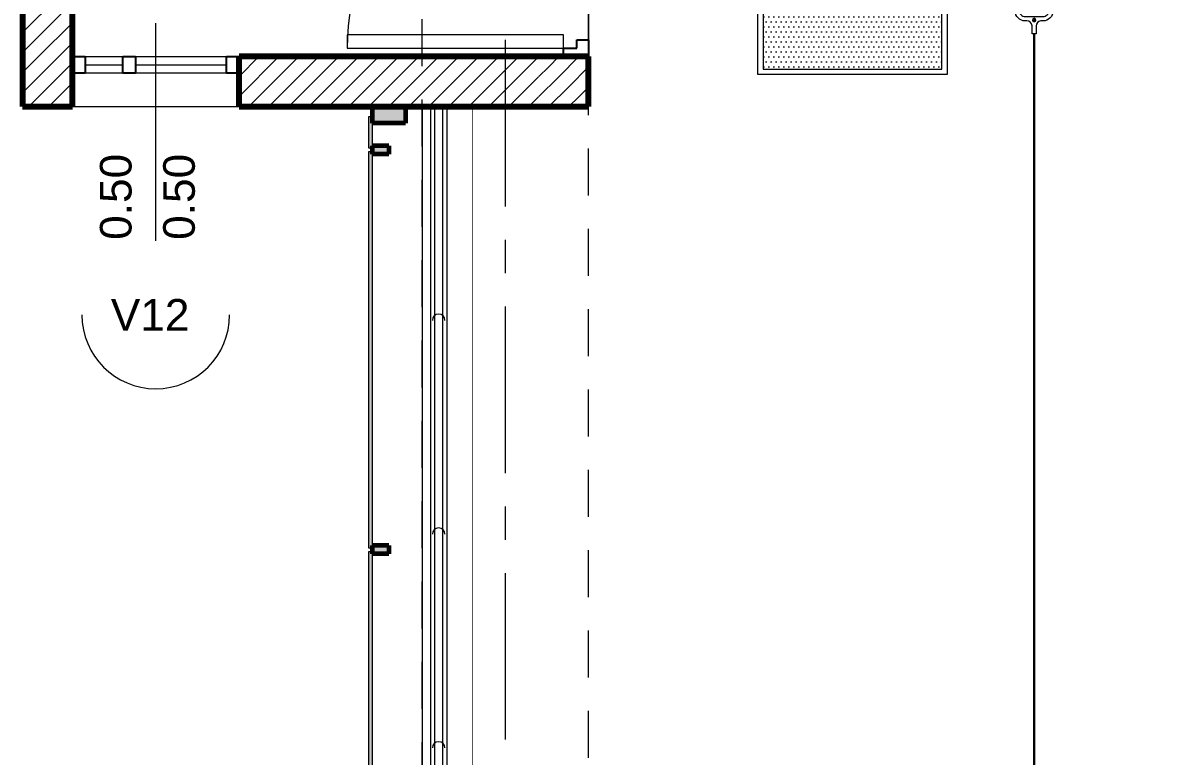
# Model space of a CAD drawing. Header units: inches. Extents: x -38 to 5698, y -33 to 92.
# Drawn here: x 285.37 to 288.77, y 35.75 to 37.952 of the extents above; entities that cross this region are included whole.
import ezdxf
from ezdxf.lldxf.tags import DXFTag

# ---------------------------------------------------------------- set-up
doc = ezdxf.new("R2010")
doc.units = ezdxf.units.IN
doc.header["$MEASUREMENT"] = 0
doc.set_wipeout_variables(frame=1)
for name, pattern in [('CONTINUA', [0]), ('DASHED', [0.75, 0.5, -0.25]), ('Hidden Line', [0.195611, 0.141111, -0.0545]), ('Punto & Raya', [0.65, 0.5, -0.075, 0, -0.075]), ('Wipeout_Contour', [1, 0, -1])]:
    doc.linetypes.add(name, pattern=pattern)
for name, color, linetype in [('02 _ ARQ _ ALB _ Ejes Generales', 7, 'Continuous'), ('02 _ ARQ _ ZON _ Espacio.3D', 7, 'Continuous'), ('08 _ STR _ EXT _ 09 Vigas', 7, 'Continuous'), ('Acabado - Muros', 7, 'Continuous'), ('Estructura - 04 MURO', 7, 'Continuous'), ('Interior - Escaleras & Barandillas', 7, 'Continuous')]:
    doc.layers.add(name, color=color, linetype=linetype)
for name, color, linetype, lineweight in [('ALUMBRADO_CONDUIT', 30, 'CONDUIT1', 30), ('Bancas', 1, 'Continuous', 13), ('Luminarias', 5, 'Continuous', 20), ('Simb_Alumbrado', 140, 'CONTINUA', 30)]:
    doc.layers.add(name, color=color, linetype=linetype, lineweight=lineweight)
doc.styles.add('Estilo_Generado_4', font='swisse.ttf')
doc.styles.add('{18b73a54-fa43-428c-adcb-c1c7bbdf2c84}', font='Simplex.shx')
tags = doc.linetypes.add('CONDUIT1', pattern='A,1,-0.19772,["con",{18b73a54-fa43-428c-adcb-c1c7bbdf2c84},S=0.2,R=0,X=0,Y=-0.065594],-0.593642', length=1.791362).pattern_tags.tags
tags[6] = DXFTag(74, 10)
pattern_1 = [(45, (277.50004, 6e-09), (-0.03005204, 0.03005204), [])]

# ---------------------------------------------------------------- blocks, each defined once
blk = doc.blocks.new('*U270')
at = {"layer": 'Luminarias', "linetype": 'DASHED', "lineweight": 0, "ltscale": 0.05}
blk.add_lwpolyline([(0, -0.0045), (0, 0.0045)], dxfattribs=at)
blk = doc.blocks.new('*U271')
at = {"color": 0, "linetype": 'ByBlock', "lineweight": -2, "transparency": 16777216}
blk.add_blockref('*U270', (0, 0.05), dxfattribs=at)
for p, rotation in [((-0.05, 0), 90), ((0.05, 0), 269.9999999999999), ((0, -0.05), 180)]:
    blk.add_blockref('*U270', p, dxfattribs=dict(at, rotation=rotation))
blk = doc.blocks.new('PANEL LED 50W')
at = {"layer": 'Luminarias'}
h = blk.add_hatch(dxfattribs=at)
h.set_pattern_fill('DOTS', color=4, scale=0.009097)
h.set_pattern_definition([(0, (0, -2e-14), (0.0072206, 0.01444116), [0, -0.01444116])])
h.paths.add_polyline_path([(-0.2574, -0.2574), (0.2574, -0.2574), (0.2574, 0.2574), (-0.2574, 0.2574)])
h.paths.add_polyline_path([(-0.1296, 0.0974), (0.1849, 0.0974), (0.1849, 0.2469), (-0.1296, 0.2469)], flags=24)
at = {"layer": 'Luminarias', "color": 4, "lineweight": 0}
for points in [[(-0.2729, 0.2729), (0.2729, 0.2729), (0.2729, -0.2729), (-0.2729, -0.2729)], [(-0.2574, -0.2574), (0.2574, -0.2574), (0.2574, 0.2574), (-0.2574, 0.2574)]]:
    blk.add_lwpolyline(points, close=True, dxfattribs=at)
at = {"layer": 'Luminarias', "color": 4, "linetype": 'DASHED', "lineweight": 0, "ltscale": 0.01}
blk.add_circle((0, 0), 0.0455, dxfattribs=at)
at = {"color": 4}
blk.add_blockref('*U271', (0, 0), dxfattribs=at)
at = {"layer": 'Luminarias', "color": 4, "insert": (-0.1218, 0.2392), "char_height": 0.030929, "width": 0.382855, "attachment_point": 1}
blk.add_mtext('{\\Ftxt|c0;LED Panel 600-5 - NW      47 W}', dxfattribs=at)
blk = doc.blocks.new('lumin 47')
at = {"layer": 'ALUMBRADO_CONDUIT', "xscale": 1.041283452965173, "yscale": 1.041283452965173, "zscale": 1.041283452965173}
blk.add_blockref('PANEL LED 50W', (-76.251, 24.2433), dxfattribs=at)
blk = doc.blocks.new('oval t')
at = {"layer": 'Simb_Alumbrado', "lineweight": 13}
blk.add_lwpolyline([(0.0141, 0.0102, -0.414214), (0.0041, 0.0202), (0.0041, 0.0416), (-0.0056, 0.0416), (-0.0056, 0.0202, -0.414214), (-0.0156, 0.0102), (-0.0659, 0.0102, 0.414214), (-0.0899, -0.0138), (-0.0899, -0.0183, -0.414214), (-0.1019, -0.0303), (-0.1213, -0.0303), (-0.1213, -0.04), (-0.1016, -0.04, -0.451917), (-0.0897, -0.0535, 0.451917), (-0.0659, -0.0805), (0.0659, -0.0805, 0.414214), (0.0899, -0.0566), (0.0899, -0.0512, -0.398753), (0.1019, -0.0401), (0.1213, -0.0401), (0.1213, -0.0304), (0.1019, -0.0304, -0.368669), (0.0899, -0.0176), (0.0899, -0.0138, 0.414214), (0.0659, 0.0102), (0.0141, 0.0102)], format="xyb", dxfattribs=at)
blk.add_lwpolyline([(-0.0659, 0), (0.0659, 0, -0.414214), (0.0797, -0.0138), (0.0797, -0.0566, -0.414214), (0.0659, -0.0703), (-0.0659, -0.0703, -0.414214), (-0.0797, -0.0566), (-0.0797, -0.0138, -0.414214)], format="xyb", close=True, dxfattribs=at)
for points in [[(-0.0911, -0.0352), (-0.0828, -0.0352)], [(-0.0869, -0.031), (-0.0869, -0.0394)], [(0.0837, -0.0352), (0.0921, -0.0352)], [(0.0879, -0.031), (0.0879, -0.0394)]]:
    blk.add_lwpolyline(points, dxfattribs=at)
for centre in [(-0.0869, -0.0352), (0.0879, -0.0352)]:
    blk.add_circle(centre, 0.00419, dxfattribs=at)

msp = doc.modelspace()

# ---------------------------------------------------------------- hatches: boundary and pattern name
at = {"layer": 'Acabado - Muros', "linetype": 'Continuous', "lineweight": 0}
for points in [[(286.52, 37.65), (286.52, 37.7), (286.42, 37.7), (286.42, 37.65)], [(286.47, 37.5825), (286.42, 37.5825), (286.42, 37.5575), (286.47, 37.5575)], [(286.47, 36.3825), (286.42, 36.3825), (286.42, 36.3575), (286.47, 36.3575)]]:
    msp.add_hatch(color=254, dxfattribs=at).paths.add_polyline_path(points)
at = {"layer": 'Acabado - Muros', "linetype": 'Continuous', "lineweight": 9}
for points in [[(286.41, 37.67), (286.41, 37.575), (286.42, 37.575), (286.42, 37.67)], [(286.41, 37.565), (286.41, 36.375), (286.42, 36.375), (286.42, 37.565)], [(286.41, 36.365), (286.41, 35.175), (286.42, 35.175), (286.42, 36.365)]]:
    msp.add_hatch(color=250, dxfattribs=at).paths.add_polyline_path(points)

# ---------------------------------------------------------------- linework, layer by layer
at = {"layer": '02 _ ARQ _ ZON _ Espacio.3D', "color": 9, "linetype": 'Continuous', "lineweight": 5, "flags": 128}
msp.add_lwpolyline([(287.07, 37.85), (287.07, 38.55), (286.92, 38.55), (286.92, 39), (286.57, 39), (286.57, 40.95), (285.5201, 40.95), (285.5201, 37.85)], close=True, dxfattribs=at)
at = {"layer": '02 _ ARQ _ ZON _ Espacio.3D', "color": 254, "linetype": 'Continuous', "lineweight": 0, "flags": 128}
msp.add_lwpolyline([(304.67, 29.75), (304.67, 39.7505), (301.07, 39.7505), (301.07, 39), (300.57, 39), (300.57, 39.4), (294.07, 39.4), (294.0699, 39), (293.5699, 39), (293.5698, 39.7505), (288.77, 39.7505), (288.7701, 39.4), (287.07, 39.4), (287.07, 37.7), (286.72, 37.7), (286.72, 33.75)], dxfattribs=at)
at = {"layer": 'Acabado - Muros', "color": 7, "linetype": 'Continuous', "lineweight": 60}
for p, q in [((286.52, 37.7), (286.42, 37.7)), ((286.42, 37.7), (286.42, 37.65)), ((286.52, 37.7), (286.52, 37.65)), ((286.52, 37.65), (286.42, 37.65)), ((286.42, 37.5825), (286.42, 37.5575)), ((286.47, 37.5825), (286.42, 37.5825)), ((286.47, 37.5825), (286.47, 37.5575)), ((286.47, 37.5575), (286.42, 37.5575)), ((286.42, 36.3825), (286.42, 36.3575)), ((286.47, 36.3825), (286.42, 36.3825)), ((286.47, 36.3825), (286.47, 36.3575)), ((286.47, 36.3575), (286.42, 36.3575))]:
    msp.add_line(p, q, dxfattribs=at)
at = {"layer": 'Acabado - Muros', "color": 7, "linetype": 'Continuous', "lineweight": 13, "flags": 128}
for points in [[(286.41, 37.67), (286.42, 37.67), (286.42, 37.575), (286.41, 37.575)], [(286.41, 37.565), (286.42, 37.565), (286.42, 36.375), (286.41, 36.375)], [(286.41, 36.365), (286.42, 36.365), (286.42, 35.175), (286.41, 35.175)]]:
    msp.add_lwpolyline(points, close=True, dxfattribs=at)
at = {"layer": 'ALUMBRADO_CONDUIT', "color": 30, "lineweight": 30, "ltscale": 0.4, "true_color": 0xf26722}
msp.add_line((288.4088, 37.9179), (288.4088, 34.9147), dxfattribs=at)
at = {"layer": 'Estructura - 04 MURO', "color": 165, "linetype": 'Continuous', "lineweight": 15}
for p, q in [((285.7701, 37.2969), (285.7701, 37.95)), ((286.995, 37.915), (286.345, 37.915)), ((286.345, 37.915), (286.345, 37.875)), ((286.995, 37.875), (286.995, 37.915)), ((286.345, 37.875), (286.995, 37.875)), ((285.5576, 37.825), (285.6713, 37.825)), ((285.7088, 37.825), (285.9826, 37.825)), ((285.6713, 37.8), (285.5576, 37.8)), ((285.9826, 37.8), (285.7088, 37.8))]:
    msp.add_line(p, q, dxfattribs=at)
at = {"layer": 'Estructura - 04 MURO', "color": 165, "linetype": 'Continuous', "lineweight": 25}
for p, q in [((287.035, 37.875), (287.035, 37.9)), ((287.035, 37.9), (287.07, 37.9)), ((285.5576, 37.85), (285.5576, 37.8)), ((285.6713, 37.8), (285.6713, 37.85)), ((285.6713, 37.85), (285.7088, 37.85)), ((285.7088, 37.85), (285.7088, 37.8)), ((285.9826, 37.8), (285.9826, 37.85)), ((286.995, 37.875), (287.035, 37.875)), ((285.7088, 37.8), (285.6713, 37.8))]:
    msp.add_line(p, q, dxfattribs=at)
at = {"layer": 'Estructura - 04 MURO', "color": 7, "linetype": 'Continuous', "lineweight": 13, "flags": 128}
msp.add_lwpolyline([(286.72, 33.75), (286.72, 37.7)], dxfattribs=at)
at = {"layer": 'Estructura - 04 MURO', "color": 251, "linetype": 'Continuous', "lineweight": 13, "flags": 128}
msp.add_lwpolyline([(285.5481, 37.075, 1), (285.992, 37.075, 1)], format="xyb", dxfattribs=at)
at = {"layer": 'Estructura - 04 MURO', "color": 175, "linetype": 'Continuous', "lineweight": 15}
msp.add_arc((286.995, 37.875), 0.65, 90, 180, dxfattribs=at)

# ---------------------------------------------------------------- block references
msp.add_blockref('lumin 47', (364.1141, 13.8372))
at = {"layer": 'Bancas', "color": 252, "true_color": 0x939598, "xscale": -1.253906979044094, "yscale": 1.253906979044094, "zscale": 1.253906979044094, "rotation": 90}
msp.add_blockref('oval t', (288.3647, 38.07), dxfattribs=at)

# ---------------------------------------------------------------- texts
at = {"layer": 'Estructura - 04 MURO', "color": 251, "lineweight": 25, "char_height": 0.095, "attachment_point": 7, "style": 'Estilo_Generado_4'}
for s, insert, rotation in [('\\A1;{\\pql;\\pt0;\\fSwis721 Ex BT|b0|i0|c0|p34;0.50\\fSwis721 Ex BT|b0|i0|c0|p34;\\A1{\\H.66x;\\S^  ;}\\fSwis721 Ex BT|b0|i0|c0|p34;\\fSwis721 Ex BT|b0|i0|c0|p34;}', (285.725, 37.3), 90), ('\\A1;{\\pql;\\pt0;\\fSwis721 Ex BT|b0|i0|c0|p34;0.50\\fSwis721 Ex BT|b0|i0|c0|p34;\\A1{\\H.66x;\\S^  ;}\\fSwis721 Ex BT|b0|i0|c0|p34;\\fSwis721 Ex BT|b0|i0|c0|p34;}', (285.915, 37.3), 90), ('\\A1;{\\pql;\\pt0;\\fSwis721 Ex BT|b0|i0|c0|p34;V12\\fSwis721 Ex BT|b0|i0|c0|p34;\\fSwis721 Ex BT|b0|i0|c0|p34;\\fSwis721 Ex BT|b0|i0|c0|p34;}', (285.635, 37.0275), 360)]:
    msp.add_mtext(s, dxfattribs=dict(at, insert=insert, rotation=rotation))

# ---------------------------------------------------------------- next in the draw order: wipeouts: each hides what was drawn before it
at = {"color": 254, "linetype": 'Wipeout_Contour', "lineweight": 0, "ltscale": 7260.816877}
msp.add_wipeout([(285.5201, 37.85), (285.3701, 37.7), (285.5201, 37.7)], dxfattribs=at).dxf.layer = 'Estructura - 04 MURO'
at = {"color": 254, "linetype": 'Wipeout_Contour', "lineweight": 0, "ltscale": 7266.316104}
msp.add_wipeout([(286.92, 37.85), (286.92, 37.7), (287.07, 37.7)], dxfattribs=at).dxf.layer = 'Estructura - 04 MURO'
at = {"color": 254, "linetype": 'Wipeout_Contour', "lineweight": 0, "ltscale": 9686.349918}
msp.add_wipeout([(286.72, 33.9), (286.72, 37.7), (286.57, 37.7), (286.57, 33.9)], dxfattribs=at).dxf.layer = 'Estructura - 04 MURO'

# ---------------------------------------------------------------- next in the draw order: hatches: boundary and pattern name
at = {"layer": 'Estructura - 04 MURO', "linetype": 'Continuous', "lineweight": 5}
h = msp.add_hatch(dxfattribs=at)
h.set_pattern_fill('LADRILLO_COMÚN_0002', color=252, style=0, pattern_type=2)
h.set_pattern_definition(pattern_1)
h.paths.add_polyline_path([(285.5201, 37.85), (285.3701, 37.7), (285.5201, 37.7)])
h = msp.add_hatch(dxfattribs=at)
h.set_pattern_fill('LADRILLO_COMÚN_0002', color=252, style=0, pattern_type=2)
h.set_pattern_definition(pattern_1)
h.paths.add_polyline_path([(286.92, 37.85), (286.92, 37.7), (287.07, 37.7)])

# ---------------------------------------------------------------- next in the draw order: linework, layer by layer
at = {"layer": 'Estructura - 04 MURO', "color": 7, "linetype": 'Continuous', "lineweight": 13, "flags": 128}
for points in [[(286.57, 37.7), (286.72, 37.7)], [(286.57, 37.7), (286.57, 33.9)]]:
    msp.add_lwpolyline(points, dxfattribs=at)
at = {"layer": 'Interior - Escaleras & Barandillas', "color": 161, "linetype": 'Continuous', "lineweight": 13}
for p, q in [((286.595, 37.7), (286.595, 33.85)), ((286.645, 37.7), (286.595, 37.7)), ((286.6075, 37.7), (286.6075, 33.8625)), ((286.6325, 33.8375), (286.6325, 37.7)), ((286.645, 33.825), (286.645, 37.7))]:
    msp.add_line(p, q, dxfattribs=at)
at = {"layer": 'Interior - Escaleras & Barandillas', "color": 161, "linetype": 'Continuous', "lineweight": 13, "flags": 128}
for points in [[(286.6388, 37.0583, 1), (286.6013, 37.0583, 1)], [(286.6388, 36.4166, 1), (286.6013, 36.4166, 1)], [(286.6388, 35.775, 1), (286.6013, 35.775, 1)]]:
    msp.add_lwpolyline(points, format="xyb", dxfattribs=at)

# ---------------------------------------------------------------- next in the draw order: wipeouts: each hides what was drawn before it
at = {"color": 254, "linetype": 'Wipeout_Contour', "lineweight": 0, "ltscale": 9681.773337}
msp.add_wipeout([(285.5201, 37.85), (285.5201, 40.95), (285.3701, 40.95), (285.3701, 37.85)], dxfattribs=at).dxf.layer = 'Estructura - 04 MURO'
at = {"color": 254, "linetype": 'Wipeout_Contour', "lineweight": 0, "ltscale": 7265.484143}
msp.add_wipeout([(286.92, 37.85), (287.07, 37.7), (287.07, 37.85)], dxfattribs=at).dxf.layer = 'Estructura - 04 MURO'

# ---------------------------------------------------------------- next in the draw order: hatches: boundary and pattern name
at = {"layer": 'Estructura - 04 MURO', "linetype": 'Continuous', "lineweight": 5}
h = msp.add_hatch(dxfattribs=at)
h.set_pattern_fill('LADRILLO_COMÚN_0002', color=252, style=0, pattern_type=2)
h.set_pattern_definition(pattern_1)
h.paths.add_polyline_path([(285.5201, 37.85), (285.5201, 40.95), (285.3701, 40.95), (285.3701, 37.85)])
h = msp.add_hatch(dxfattribs=at)
h.set_pattern_fill('LADRILLO_COMÚN_0002', color=252, style=0, pattern_type=2)
h.set_pattern_definition(pattern_1)
h.paths.add_polyline_path([(286.92, 37.85), (287.07, 37.7), (287.07, 37.85)])

# ---------------------------------------------------------------- next in the draw order: linework, layer by layer
at = {"layer": '08 _ STR _ EXT _ 09 Vigas', "color": 251, "linetype": 'Hidden Line', "lineweight": 13}
msp.add_line((287.07, 30.2), (287.07, 39.4), dxfattribs=at)
at = {"layer": 'Estructura - 04 MURO', "color": 165, "linetype": 'Continuous', "lineweight": 25}
for p, q in [((287.07, 37.9), (287.07, 37.85)), ((286.995, 37.85), (286.995, 37.875)), ((287.07, 37.85), (286.995, 37.85))]:
    msp.add_line(p, q, dxfattribs=at)
at = {"layer": 'Estructura - 04 MURO', "color": 7, "linetype": 'Continuous', "lineweight": 80}
msp.add_line((287.07, 37.85), (286.92, 37.85), dxfattribs=at)
at = {"layer": 'Estructura - 04 MURO', "color": 7, "linetype": 'Continuous', "lineweight": 80, "flags": 128}
msp.add_lwpolyline([(287.07, 37.7), (287.07, 37.85)], dxfattribs=at)

# ---------------------------------------------------------------- next in the draw order: wipeouts: each hides what was drawn before it
at = {"color": 254, "linetype": 'Wipeout_Contour', "lineweight": 0, "ltscale": 7261.684721}
msp.add_wipeout([(285.3701, 37.85), (285.3701, 37.7), (285.5201, 37.85)], dxfattribs=at).dxf.layer = 'Estructura - 04 MURO'
at = {"color": 254, "linetype": 'Wipeout_Contour', "lineweight": 0, "ltscale": 9685.767175}
msp.add_wipeout([(286.0201, 37.7), (286.92, 37.7), (286.92, 37.85), (286.0201, 37.85)], dxfattribs=at).dxf.layer = 'Estructura - 04 MURO'

# ---------------------------------------------------------------- next in the draw order: hatches: boundary and pattern name
at = {"layer": 'Estructura - 04 MURO', "linetype": 'Continuous', "lineweight": 5}
h = msp.add_hatch(dxfattribs=at)
h.set_pattern_fill('LADRILLO_COMÚN_0002', color=252, style=0, pattern_type=2)
h.set_pattern_definition(pattern_1)
h.paths.add_polyline_path([(285.3701, 37.85), (285.3701, 37.7), (285.5201, 37.85)])
h = msp.add_hatch(dxfattribs=at)
h.set_pattern_fill('LADRILLO_COMÚN_0002', color=252, style=0, pattern_type=2)
h.set_pattern_definition(pattern_1)
h.paths.add_polyline_path([(286.0201, 37.7), (286.92, 37.7), (286.92, 37.85), (286.0201, 37.85)])

# ---------------------------------------------------------------- next in the draw order: linework, layer by layer
at = {"layer": '02 _ ARQ _ ALB _ Ejes Generales', "color": 251, "linetype": 'Punto & Raya', "lineweight": 13}
msp.add_line((286.82, 45.9), (286.82, 2.05), dxfattribs=at)
at = {"layer": '08 _ STR _ EXT _ 09 Vigas', "color": 251, "linetype": 'Hidden Line', "lineweight": 13}
msp.add_line((286.57, 7.2), (286.57, 39.9), dxfattribs=at)
at = {"layer": 'Estructura - 04 MURO', "color": 165, "linetype": 'Continuous', "lineweight": 15}
for p, q in [((285.5201, 37.85), (286.0201, 37.85)), ((285.5201, 37.7), (286.0201, 37.7))]:
    msp.add_line(p, q, dxfattribs=at)
at = {"layer": 'Estructura - 04 MURO', "color": 165, "linetype": 'Continuous', "lineweight": 25}
for p, q in [((285.5201, 37.85), (285.5576, 37.85)), ((285.9826, 37.85), (286.0201, 37.85)), ((285.5576, 37.8), (285.5201, 37.8)), ((286.0201, 37.8), (285.9826, 37.8))]:
    msp.add_line(p, q, dxfattribs=at)
at = {"layer": 'Estructura - 04 MURO', "color": 7, "linetype": 'Continuous', "lineweight": 80}
for p, q in [((285.5201, 37.7), (285.5201, 37.85)), ((286.0201, 37.7), (286.0201, 37.85))]:
    msp.add_line(p, q, dxfattribs=at)
at = {"layer": 'Estructura - 04 MURO', "color": 7, "linetype": 'Continuous', "lineweight": 80, "flags": 128}
for points in [[(285.3701, 41.1), (285.3701, 37.7)], [(285.5201, 37.85), (285.5201, 40.95)], [(286.92, 37.85), (286.0201, 37.85)], [(285.3701, 37.7), (285.5201, 37.7)], [(286.0201, 37.7), (287.07, 37.7)]]:
    msp.add_lwpolyline(points, dxfattribs=at)

doc.saveas('drawing.dxf')
